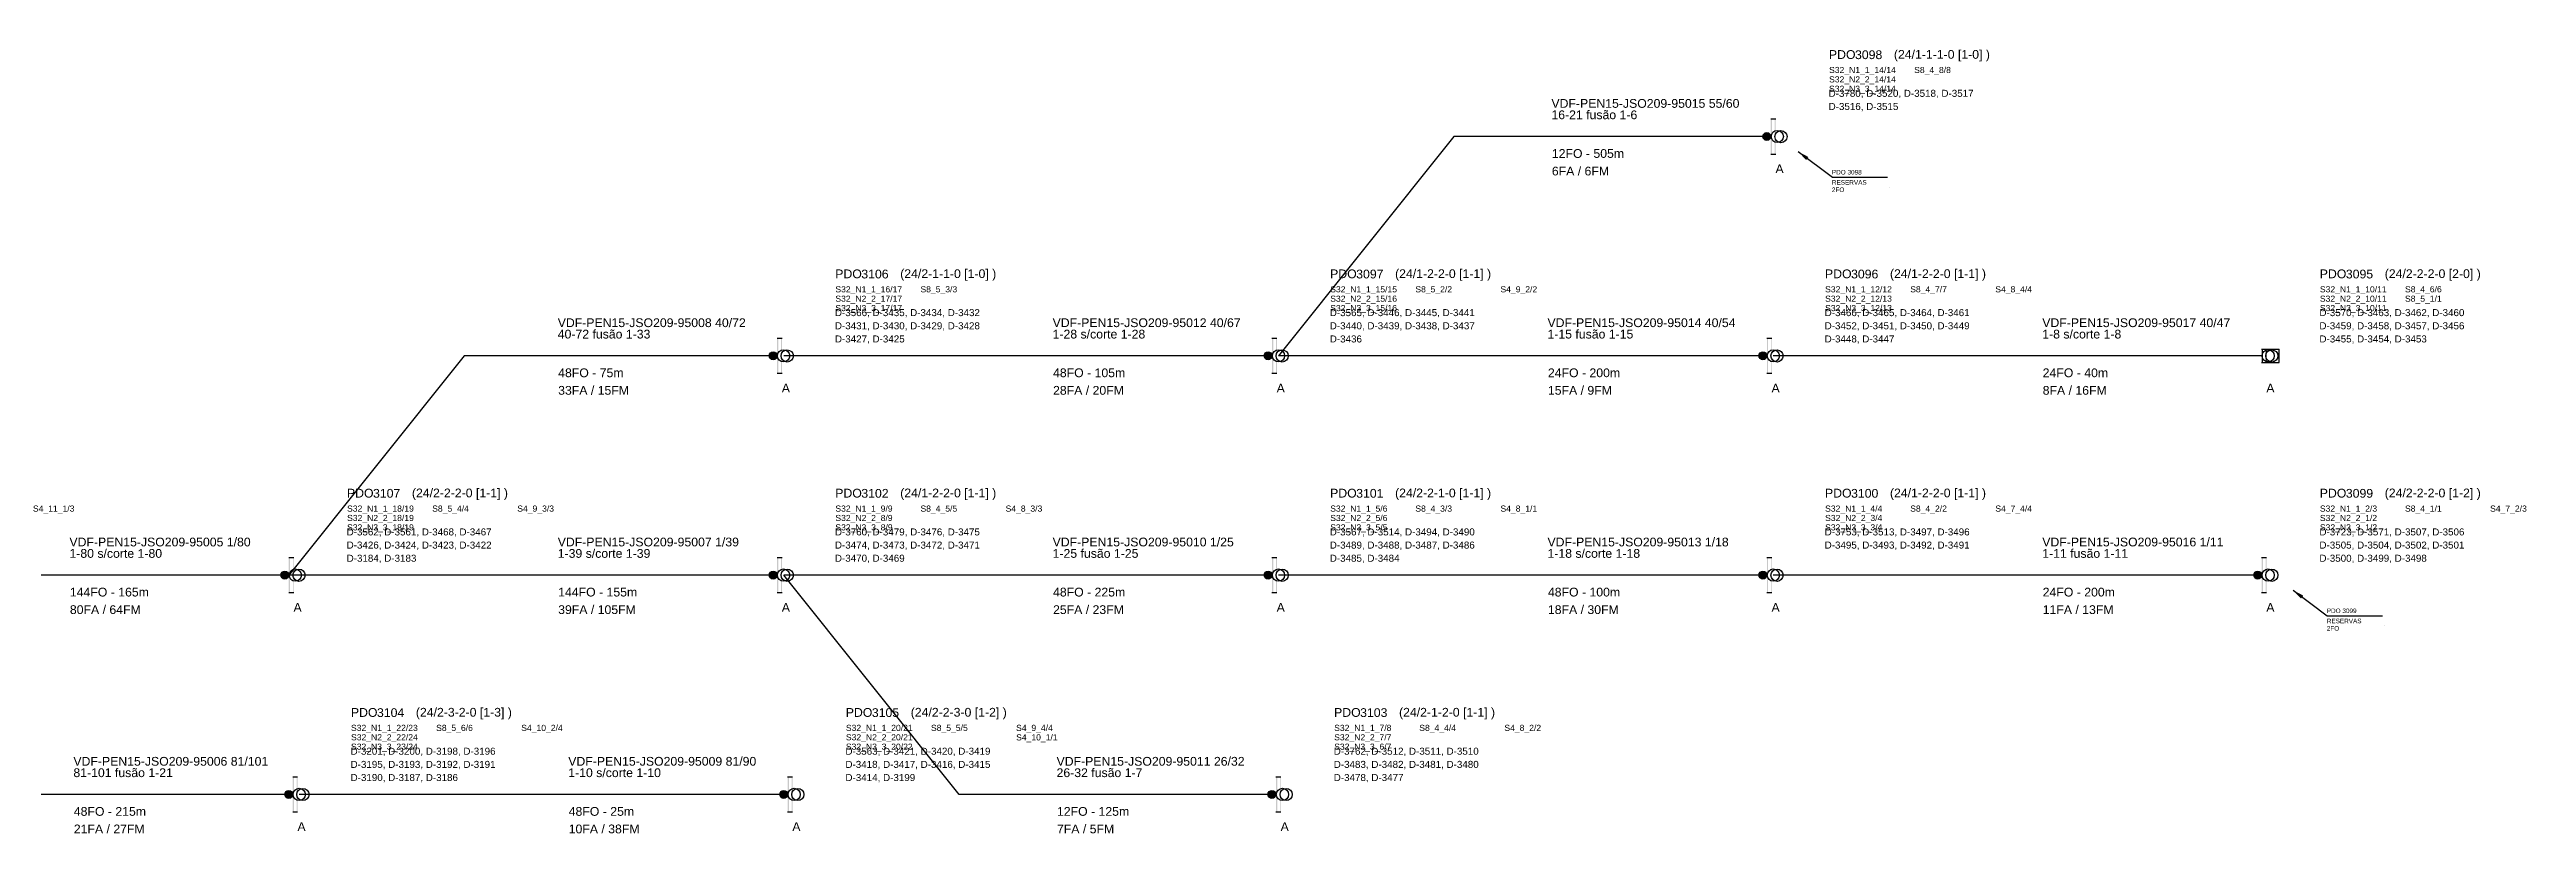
# Model space of a CAD drawing. Header units: millimetres. Extents: x 680 to 1107, y 1482 to 1572.
# Drawn here: x 824.6 to 1106.9, y 1482.2 to 1571.6 of the extents above; entities that cross this region are included whole.
import ezdxf
from ezdxf.enums import TextEntityAlignment as Align

# ---------------------------------------------------------------- set-up
doc = ezdxf.new("R2010")
doc.units = ezdxf.units.MM
doc.layers.get('0').update_dxf_attribs({"lineweight": 5})
for name, color, linetype in [('Rede Secundária RESERVAS', 1, 'Continuous'), ('SINOP_AÉREO', 1, 'AEREO2'), ('SINOP_PDO', 1, 'Continuous')]:
    doc.layers.add(name, color=color, linetype=linetype)
doc.styles.add('ARIAL', font='arial.ttf')
doc.styles.get("Standard").update_dxf_attribs({"font": 'arial.ttf'})
doc.styles.add('VDF', font='arial.ttf', dxfattribs={"height": 0.25})
doc.linetypes.add('AEREO2', pattern='A,1,-1,[6,LinesVod.shx,S=0,R=0,X=0,Y=0],-1,1', length=4)
doc.dimstyles.new('ISO-25', dxfattribs={"dimtxt": 2.5, "dimasz": 2.5, "dimexe": 1.25, "dimexo": 0.625, "dimtad": 1, "dimtxsty": 'Standard', "dimcen": 2.5, "dimadec": 0, "dimazin": 0, "dimtfac": 1, "dimtmove": 0, "dimatfit": 3, "dimfxl": 1, "dimarcsym": 0})

# ---------------------------------------------------------------- blocks, each defined once
blk = doc.blocks.new('*U59')
blk.add_hatch(color=256).paths.add_polyline_path([(0, 0, 1), (-0.91, 0, 1)])
for p, q in [((0, 2), (0.56, 2)), ((0, -2), (0.56, -2))]:
    blk.add_line(p, q)
blk.add_circle((-0.45, 0), 0.453)
for centre in [(0.74, 0), (1.16, -0.02)]:
    blk.add_ellipse(centre, major_axis=(0, -0.695), ratio=0.99861)
for points in [[(0, 2), (0.15, 2), (0, -2), (0.15, -2)], [(0.46, -2), (0.56, -2), (0.46, 2), (0.56, 2)]]:
    blk.add_solid(points)
at = {"insert": (6.63, 9.84), "char_height": 1, "attachment_point": 1, "style": 'VDF'}
blk.add_mtext_dynamic_manual_height_columns('PDO', width=5.1324, gutter_width=12.5, heights=[0], dxfattribs=at)
at = {"style": 'VDF'}
for tag, p, height in [('JFO_PDO', (9.6, 8.82), 1), ('(CAP/N1-N2-N3-N4)', (14.03, 8.86), 1), ('PP_R', (6.59, 7.32), 0.8), ('SPLITTERS_001', (6.64, 7.23), 0.7), ('SPLITTERS_004', (6.64, 6.16), 0.7), ('SPLITTERS_007', (6.64, 5.09), 0.7), ('FLB', (11.42, 7.32), 0.8), ('SPLITTERS_002', (16.34, 7.23), 0.7), ('SPLITTERS_005', (16.34, 6.16), 0.7), ('SPLITTERS_008', (16.33, 5.1), 0.7), ('SPLITTERS_003', (26.04, 7.23), 0.7), ('SPLITTERS_006', (26.04, 6.15), 0.7), ('SPLITTERS_009', (26.03, 5.1), 0.7), ('CABO_001', (-25, 3.27), 1), ('CABO_002', (-25, 1.97), 1), ('CABO_003', (-25, 0.67), 1), ('CABO_004', (-25, -0.63), 1), ('CABO_005', (-25, -1.93), 1), ('CABO_CAP_COP', (-24.95, -2.44), 1), ('FA_FM', (-24.95, -4.44), 1)]:
    blk.add_attdef(tag, p, '', height=height, dxfattribs=at)
at = {"color": 5, "style": 'VDF'}
for tag, p in [('EDIFICIOS_001', (6.59, 4.52)), ('EDIFICIOS_002', (6.59, 3.02)), ('EDIFICIOS_003', (6.59, 1.52)), ('EDIFICIOS_004', (6.59, 0.02)), ('EDIFICIOS_005', (6.59, -1.46)), ('EDIFICIOS_006', (6.59, -2.92))]:
    blk.add_attdef(tag, p, '', height=0.8, dxfattribs=at)
at = {"style": 'VDF'}
blk.add_attdef('MODELO', text='', height=1, dxfattribs=at).set_placement((1, -4.18), align=Align.CENTER)
blk = doc.blocks.new('*U60')
blk.add_hatch(color=256).paths.add_polyline_path([(0, 0, 1), (-0.91, 0, 1)])
for p, q in [((0, 2), (0.56, 2)), ((0, -2), (0.56, -2))]:
    blk.add_line(p, q)
blk.add_circle((-0.45, 0), 0.453)
for centre in [(0.74, 0), (1.16, -0.02)]:
    blk.add_ellipse(centre, major_axis=(0, -0.695), ratio=0.99861)
for points in [[(0, 2), (0.15, 2), (0, -2), (0.15, -2)], [(0.46, -2), (0.56, -2), (0.46, 2), (0.56, 2)]]:
    blk.add_solid(points)
at = {"insert": (6.63, 9.84), "char_height": 1, "attachment_point": 1, "style": 'VDF'}
blk.add_mtext_dynamic_manual_height_columns('PDO', width=5.1324, gutter_width=12.5, heights=[0], dxfattribs=at)
at = {"style": 'VDF'}
for tag, p, height in [('JFO_PDO', (9.6, 8.82), 1), ('(CAP/N1-N2-N3-N4)', (14.03, 8.86), 1), ('PP_R', (6.59, 7.32), 0.8), ('SPLITTERS_001', (6.64, 7.23), 0.7), ('SPLITTERS_004', (6.64, 6.16), 0.7), ('SPLITTERS_007', (6.64, 5.09), 0.7), ('FLB', (11.42, 7.32), 0.8), ('SPLITTERS_002', (16.34, 7.23), 0.7), ('SPLITTERS_005', (16.34, 6.16), 0.7), ('SPLITTERS_008', (16.33, 5.1), 0.7), ('SPLITTERS_003', (26.04, 7.23), 0.7), ('SPLITTERS_006', (26.04, 6.15), 0.7), ('SPLITTERS_009', (26.03, 5.1), 0.7), ('CABO_001', (-25, 3.27), 1), ('CABO_002', (-25, 1.97), 1), ('CABO_003', (-25, 0.67), 1), ('CABO_004', (-25, -0.63), 1), ('CABO_005', (-25, -1.93), 1), ('CABO_CAP_COP', (-24.95, -2.44), 1), ('FA_FM', (-24.95, -4.44), 1)]:
    blk.add_attdef(tag, p, '', height=height, dxfattribs=at)
at = {"color": 5, "style": 'VDF'}
for tag, p in [('EDIFICIOS_001', (6.59, 4.52)), ('EDIFICIOS_002', (6.59, 3.02)), ('EDIFICIOS_003', (6.59, 1.52)), ('EDIFICIOS_004', (6.59, 0.02)), ('EDIFICIOS_005', (6.59, -1.46)), ('EDIFICIOS_006', (6.59, -2.92))]:
    blk.add_attdef(tag, p, '', height=0.8, dxfattribs=at)
at = {"style": 'VDF'}
blk.add_attdef('MODELO', text='', height=1, dxfattribs=at).set_placement((1, -4.18), align=Align.CENTER)
blk = doc.blocks.new('*U62')
blk.add_hatch(color=256).paths.add_polyline_path([(0, 0, 1), (-0.91, 0, 1)])
for p, q in [((0, 2), (0.56, 2)), ((0, -2), (0.56, -2))]:
    blk.add_line(p, q)
blk.add_circle((-0.45, 0), 0.453)
for centre in [(0.74, 0), (1.16, -0.02)]:
    blk.add_ellipse(centre, major_axis=(0, -0.695), ratio=0.99861)
for points in [[(0, 2), (0.15, 2), (0, -2), (0.15, -2)], [(0.46, -2), (0.56, -2), (0.46, 2), (0.56, 2)]]:
    blk.add_solid(points)
at = {"insert": (6.63, 9.84), "char_height": 1, "attachment_point": 1, "style": 'VDF'}
blk.add_mtext_dynamic_manual_height_columns('PDO', width=5.1324, gutter_width=12.5, heights=[0], dxfattribs=at)
at = {"style": 'VDF'}
for tag, p, height in [('JFO_PDO', (9.6, 8.82), 1), ('(CAP/N1-N2-N3-N4)', (14.03, 8.86), 1), ('PP_R', (6.59, 7.32), 0.8), ('SPLITTERS_001', (6.64, 7.23), 0.7), ('SPLITTERS_004', (6.64, 6.16), 0.7), ('SPLITTERS_007', (6.64, 5.09), 0.7), ('FLB', (11.42, 7.32), 0.8), ('SPLITTERS_002', (16.34, 7.23), 0.7), ('SPLITTERS_005', (16.34, 6.16), 0.7), ('SPLITTERS_008', (16.33, 5.1), 0.7), ('SPLITTERS_003', (26.04, 7.23), 0.7), ('SPLITTERS_006', (26.04, 6.15), 0.7), ('SPLITTERS_009', (26.03, 5.1), 0.7), ('CABO_001', (-25, 3.27), 1), ('CABO_002', (-25, 1.97), 1), ('CABO_003', (-25, 0.67), 1), ('CABO_004', (-25, -0.63), 1), ('CABO_005', (-25, -1.93), 1), ('CABO_CAP_COP', (-24.95, -2.44), 1), ('FA_FM', (-24.95, -4.44), 1)]:
    blk.add_attdef(tag, p, '', height=height, dxfattribs=at)
at = {"color": 5, "style": 'VDF'}
for tag, p in [('EDIFICIOS_001', (6.59, 4.52)), ('EDIFICIOS_002', (6.59, 3.02)), ('EDIFICIOS_003', (6.59, 1.52)), ('EDIFICIOS_004', (6.59, 0.02)), ('EDIFICIOS_005', (6.59, -1.46)), ('EDIFICIOS_006', (6.59, -2.92))]:
    blk.add_attdef(tag, p, '', height=0.8, dxfattribs=at)
at = {"style": 'VDF'}
blk.add_attdef('MODELO', text='', height=1, dxfattribs=at).set_placement((1, -4.18), align=Align.CENTER)
blk = doc.blocks.new('*U63')
blk.add_hatch(color=256).paths.add_polyline_path([(0, 0, 1), (-0.91, 0, 1)])
for p, q in [((0, 2), (0.56, 2)), ((0, -2), (0.56, -2))]:
    blk.add_line(p, q)
blk.add_circle((-0.45, 0), 0.453)
for centre in [(0.74, 0), (1.16, -0.02)]:
    blk.add_ellipse(centre, major_axis=(0, -0.695), ratio=0.99861)
for points in [[(0, 2), (0.15, 2), (0, -2), (0.15, -2)], [(0.46, -2), (0.56, -2), (0.46, 2), (0.56, 2)]]:
    blk.add_solid(points)
at = {"insert": (6.63, 9.84), "char_height": 1, "attachment_point": 1, "style": 'VDF'}
blk.add_mtext_dynamic_manual_height_columns('PDO', width=5.1324, gutter_width=12.5, heights=[0], dxfattribs=at)
at = {"style": 'VDF'}
for tag, p, height in [('JFO_PDO', (9.6, 8.82), 1), ('(CAP/N1-N2-N3-N4)', (14.03, 8.86), 1), ('PP_R', (6.59, 7.32), 0.8), ('SPLITTERS_001', (6.64, 7.23), 0.7), ('SPLITTERS_004', (6.64, 6.16), 0.7), ('SPLITTERS_007', (6.64, 5.09), 0.7), ('FLB', (11.42, 7.32), 0.8), ('SPLITTERS_002', (16.34, 7.23), 0.7), ('SPLITTERS_005', (16.34, 6.16), 0.7), ('SPLITTERS_008', (16.33, 5.1), 0.7), ('SPLITTERS_003', (26.04, 7.23), 0.7), ('SPLITTERS_006', (26.04, 6.15), 0.7), ('SPLITTERS_009', (26.03, 5.1), 0.7), ('CABO_001', (-25, 3.27), 1), ('CABO_002', (-25, 1.97), 1), ('CABO_003', (-25, 0.67), 1), ('CABO_004', (-25, -0.63), 1), ('CABO_005', (-25, -1.93), 1), ('CABO_CAP_COP', (-24.95, -2.44), 1), ('FA_FM', (-24.95, -4.44), 1)]:
    blk.add_attdef(tag, p, '', height=height, dxfattribs=at)
at = {"color": 5, "style": 'VDF'}
for tag, p in [('EDIFICIOS_001', (6.59, 4.52)), ('EDIFICIOS_002', (6.59, 3.02)), ('EDIFICIOS_003', (6.59, 1.52)), ('EDIFICIOS_004', (6.59, 0.02)), ('EDIFICIOS_005', (6.59, -1.46)), ('EDIFICIOS_006', (6.59, -2.92))]:
    blk.add_attdef(tag, p, '', height=0.8, dxfattribs=at)
at = {"style": 'VDF'}
blk.add_attdef('MODELO', text='', height=1, dxfattribs=at).set_placement((1, -4.18), align=Align.CENTER)
blk = doc.blocks.new('*U49')
blk.add_hatch(color=256).paths.add_polyline_path([(0, 0, 1), (-0.91, 0, 1)])
for p, q in [((0, 2), (0.56, 2)), ((0, -2), (0.56, -2))]:
    blk.add_line(p, q)
blk.add_circle((-0.45, 0), 0.453)
for centre in [(0.74, 0), (1.16, -0.02)]:
    blk.add_ellipse(centre, major_axis=(0, -0.695), ratio=0.99861)
for points in [[(0, 2), (0.15, 2), (0, -2), (0.15, -2)], [(0.46, -2), (0.56, -2), (0.46, 2), (0.56, 2)]]:
    blk.add_solid(points)
at = {"insert": (6.63, 9.84), "char_height": 1, "attachment_point": 1, "style": 'VDF'}
blk.add_mtext_dynamic_manual_height_columns('PDO', width=5.1324, gutter_width=12.5, heights=[0], dxfattribs=at)
at = {"style": 'VDF'}
for tag, p, height in [('JFO_PDO', (9.6, 8.82), 1), ('(CAP/N1-N2-N3-N4)', (14.03, 8.86), 1), ('PP_R', (6.59, 7.32), 0.8), ('SPLITTERS_001', (6.64, 7.23), 0.7), ('SPLITTERS_004', (6.64, 6.16), 0.7), ('SPLITTERS_007', (6.64, 5.09), 0.7), ('FLB', (11.42, 7.32), 0.8), ('SPLITTERS_002', (16.34, 7.23), 0.7), ('SPLITTERS_005', (16.34, 6.16), 0.7), ('SPLITTERS_008', (16.33, 5.1), 0.7), ('SPLITTERS_003', (26.04, 7.23), 0.7), ('SPLITTERS_006', (26.04, 6.15), 0.7), ('SPLITTERS_009', (26.03, 5.1), 0.7), ('CABO_001', (-25, 3.27), 1), ('CABO_002', (-25, 1.97), 1), ('CABO_003', (-25, 0.67), 1), ('CABO_004', (-25, -0.63), 1), ('CABO_005', (-25, -1.93), 1), ('CABO_CAP_COP', (-24.95, -2.44), 1), ('FA_FM', (-24.95, -4.44), 1)]:
    blk.add_attdef(tag, p, '', height=height, dxfattribs=at)
at = {"color": 5, "style": 'VDF'}
for tag, p in [('EDIFICIOS_001', (6.59, 4.52)), ('EDIFICIOS_002', (6.59, 3.02)), ('EDIFICIOS_003', (6.59, 1.52)), ('EDIFICIOS_004', (6.59, 0.02)), ('EDIFICIOS_005', (6.59, -1.46)), ('EDIFICIOS_006', (6.59, -2.92))]:
    blk.add_attdef(tag, p, '', height=0.8, dxfattribs=at)
at = {"style": 'VDF'}
blk.add_attdef('MODELO', text='', height=1, dxfattribs=at).set_placement((1, -4.18), align=Align.CENTER)
blk = doc.blocks.new('*U50')
blk.add_hatch(color=256).paths.add_polyline_path([(0, 0, 1), (-0.91, 0, 1)])
for p, q in [((0, 2), (0.56, 2)), ((0, -2), (0.56, -2))]:
    blk.add_line(p, q)
blk.add_circle((-0.45, 0), 0.453)
for centre in [(0.74, 0), (1.16, -0.02)]:
    blk.add_ellipse(centre, major_axis=(0, -0.695), ratio=0.99861)
for points in [[(0, 2), (0.15, 2), (0, -2), (0.15, -2)], [(0.46, -2), (0.56, -2), (0.46, 2), (0.56, 2)]]:
    blk.add_solid(points)
at = {"insert": (6.63, 9.84), "char_height": 1, "attachment_point": 1, "style": 'VDF'}
blk.add_mtext_dynamic_manual_height_columns('PDO', width=5.1324, gutter_width=12.5, heights=[0], dxfattribs=at)
at = {"style": 'VDF'}
for tag, p, height in [('JFO_PDO', (9.6, 8.82), 1), ('(CAP/N1-N2-N3-N4)', (14.03, 8.86), 1), ('PP_R', (6.59, 7.32), 0.8), ('SPLITTERS_001', (6.64, 7.23), 0.7), ('SPLITTERS_004', (6.64, 6.16), 0.7), ('SPLITTERS_007', (6.64, 5.09), 0.7), ('FLB', (11.42, 7.32), 0.8), ('SPLITTERS_002', (16.34, 7.23), 0.7), ('SPLITTERS_005', (16.34, 6.16), 0.7), ('SPLITTERS_008', (16.33, 5.1), 0.7), ('SPLITTERS_003', (26.04, 7.23), 0.7), ('SPLITTERS_006', (26.04, 6.15), 0.7), ('SPLITTERS_009', (26.03, 5.1), 0.7), ('CABO_001', (-25, 3.27), 1), ('CABO_002', (-25, 1.97), 1), ('CABO_003', (-25, 0.67), 1), ('CABO_004', (-25, -0.63), 1), ('CABO_005', (-25, -1.93), 1), ('CABO_CAP_COP', (-24.95, -2.44), 1), ('FA_FM', (-24.95, -4.44), 1)]:
    blk.add_attdef(tag, p, '', height=height, dxfattribs=at)
at = {"color": 5, "style": 'VDF'}
for tag, p in [('EDIFICIOS_001', (6.59, 4.52)), ('EDIFICIOS_002', (6.59, 3.02)), ('EDIFICIOS_003', (6.59, 1.52)), ('EDIFICIOS_004', (6.59, 0.02)), ('EDIFICIOS_005', (6.59, -1.46)), ('EDIFICIOS_006', (6.59, -2.92))]:
    blk.add_attdef(tag, p, '', height=0.8, dxfattribs=at)
at = {"style": 'VDF'}
blk.add_attdef('MODELO', text='', height=1, dxfattribs=at).set_placement((1, -4.18), align=Align.CENTER)
blk = doc.blocks.new('*U51')
blk.add_hatch(color=256).paths.add_polyline_path([(0, 0, 1), (-0.91, 0, 1)])
for p, q in [((0, 2), (0.56, 2)), ((0, -2), (0.56, -2))]:
    blk.add_line(p, q)
blk.add_circle((-0.45, 0), 0.453)
for centre in [(0.74, 0), (1.16, -0.02)]:
    blk.add_ellipse(centre, major_axis=(0, -0.695), ratio=0.99861)
for points in [[(0, 2), (0.15, 2), (0, -2), (0.15, -2)], [(0.46, -2), (0.56, -2), (0.46, 2), (0.56, 2)]]:
    blk.add_solid(points)
at = {"insert": (6.63, 9.84), "char_height": 1, "attachment_point": 1, "style": 'VDF'}
blk.add_mtext_dynamic_manual_height_columns('PDO', width=5.1324, gutter_width=12.5, heights=[0], dxfattribs=at)
at = {"style": 'VDF'}
for tag, p, height in [('JFO_PDO', (9.6, 8.82), 1), ('(CAP/N1-N2-N3-N4)', (14.03, 8.86), 1), ('PP_R', (6.59, 7.32), 0.8), ('SPLITTERS_001', (6.64, 7.23), 0.7), ('SPLITTERS_004', (6.64, 6.16), 0.7), ('SPLITTERS_007', (6.64, 5.09), 0.7), ('FLB', (11.42, 7.32), 0.8), ('SPLITTERS_002', (16.34, 7.23), 0.7), ('SPLITTERS_005', (16.34, 6.16), 0.7), ('SPLITTERS_008', (16.33, 5.1), 0.7), ('SPLITTERS_003', (26.04, 7.23), 0.7), ('SPLITTERS_006', (26.04, 6.15), 0.7), ('SPLITTERS_009', (26.03, 5.1), 0.7), ('CABO_001', (-25, 3.27), 1), ('CABO_002', (-25, 1.97), 1), ('CABO_003', (-25, 0.67), 1), ('CABO_004', (-25, -0.63), 1), ('CABO_005', (-25, -1.93), 1), ('CABO_CAP_COP', (-24.95, -2.44), 1), ('FA_FM', (-24.95, -4.44), 1)]:
    blk.add_attdef(tag, p, '', height=height, dxfattribs=at)
at = {"color": 5, "style": 'VDF'}
for tag, p in [('EDIFICIOS_001', (6.59, 4.52)), ('EDIFICIOS_002', (6.59, 3.02)), ('EDIFICIOS_003', (6.59, 1.52)), ('EDIFICIOS_004', (6.59, 0.02)), ('EDIFICIOS_005', (6.59, -1.46)), ('EDIFICIOS_006', (6.59, -2.92))]:
    blk.add_attdef(tag, p, '', height=0.8, dxfattribs=at)
at = {"style": 'VDF'}
blk.add_attdef('MODELO', text='', height=1, dxfattribs=at).set_placement((1, -4.18), align=Align.CENTER)
blk = doc.blocks.new('*U55')
blk.add_hatch(color=256).paths.add_polyline_path([(0, 0, 1), (-0.91, 0, 1)])
for p, q in [((0, 2), (0.56, 2)), ((0, -2), (0.56, -2))]:
    blk.add_line(p, q)
blk.add_circle((-0.45, 0), 0.453)
for centre in [(0.74, 0), (1.16, -0.02)]:
    blk.add_ellipse(centre, major_axis=(0, -0.695), ratio=0.99861)
for points in [[(0, 2), (0.15, 2), (0, -2), (0.15, -2)], [(0.46, -2), (0.56, -2), (0.46, 2), (0.56, 2)]]:
    blk.add_solid(points)
at = {"insert": (6.63, 9.84), "char_height": 1, "attachment_point": 1, "style": 'VDF'}
blk.add_mtext_dynamic_manual_height_columns('PDO', width=5.1324, gutter_width=12.5, heights=[0], dxfattribs=at)
at = {"style": 'VDF'}
for tag, p, height in [('JFO_PDO', (9.6, 8.82), 1), ('(CAP/N1-N2-N3-N4)', (14.03, 8.86), 1), ('PP_R', (6.59, 7.32), 0.8), ('SPLITTERS_001', (6.64, 7.23), 0.7), ('SPLITTERS_004', (6.64, 6.16), 0.7), ('SPLITTERS_007', (6.64, 5.09), 0.7), ('FLB', (11.42, 7.32), 0.8), ('SPLITTERS_002', (16.34, 7.23), 0.7), ('SPLITTERS_005', (16.34, 6.16), 0.7), ('SPLITTERS_008', (16.33, 5.1), 0.7), ('SPLITTERS_003', (26.04, 7.23), 0.7), ('SPLITTERS_006', (26.04, 6.15), 0.7), ('SPLITTERS_009', (26.03, 5.1), 0.7), ('CABO_001', (-25, 3.27), 1), ('CABO_002', (-25, 1.97), 1), ('CABO_003', (-25, 0.67), 1), ('CABO_004', (-25, -0.63), 1), ('CABO_005', (-25, -1.93), 1), ('CABO_CAP_COP', (-24.95, -2.44), 1), ('FA_FM', (-24.95, -4.44), 1)]:
    blk.add_attdef(tag, p, '', height=height, dxfattribs=at)
at = {"color": 5, "style": 'VDF'}
for tag, p in [('EDIFICIOS_001', (6.59, 4.52)), ('EDIFICIOS_002', (6.59, 3.02)), ('EDIFICIOS_003', (6.59, 1.52)), ('EDIFICIOS_004', (6.59, 0.02)), ('EDIFICIOS_005', (6.59, -1.46)), ('EDIFICIOS_006', (6.59, -2.92))]:
    blk.add_attdef(tag, p, '', height=0.8, dxfattribs=at)
at = {"style": 'VDF'}
blk.add_attdef('MODELO', text='', height=1, dxfattribs=at).set_placement((1, -4.18), align=Align.CENTER)
blk = doc.blocks.new('*U56')
blk.add_hatch(color=256).paths.add_polyline_path([(0, 0, 1), (-0.91, 0, 1)])
for p, q in [((0, 2), (0.56, 2)), ((0, -2), (0.56, -2))]:
    blk.add_line(p, q)
blk.add_circle((-0.45, 0), 0.453)
for centre in [(0.74, 0), (1.16, -0.02)]:
    blk.add_ellipse(centre, major_axis=(0, -0.695), ratio=0.99861)
for points in [[(0, 2), (0.15, 2), (0, -2), (0.15, -2)], [(0.46, -2), (0.56, -2), (0.46, 2), (0.56, 2)]]:
    blk.add_solid(points)
at = {"insert": (6.63, 9.84), "char_height": 1, "attachment_point": 1, "style": 'VDF'}
blk.add_mtext_dynamic_manual_height_columns('PDO', width=5.1324, gutter_width=12.5, heights=[0], dxfattribs=at)
at = {"style": 'VDF'}
for tag, p, height in [('JFO_PDO', (9.6, 8.82), 1), ('(CAP/N1-N2-N3-N4)', (14.03, 8.86), 1), ('PP_R', (6.59, 7.32), 0.8), ('SPLITTERS_001', (6.64, 7.23), 0.7), ('SPLITTERS_004', (6.64, 6.16), 0.7), ('SPLITTERS_007', (6.64, 5.09), 0.7), ('FLB', (11.42, 7.32), 0.8), ('SPLITTERS_002', (16.34, 7.23), 0.7), ('SPLITTERS_005', (16.34, 6.16), 0.7), ('SPLITTERS_008', (16.33, 5.1), 0.7), ('SPLITTERS_003', (26.04, 7.23), 0.7), ('SPLITTERS_006', (26.04, 6.15), 0.7), ('SPLITTERS_009', (26.03, 5.1), 0.7), ('CABO_001', (-25, 3.27), 1), ('CABO_002', (-25, 1.97), 1), ('CABO_003', (-25, 0.67), 1), ('CABO_004', (-25, -0.63), 1), ('CABO_005', (-25, -1.93), 1), ('CABO_CAP_COP', (-24.95, -2.44), 1), ('FA_FM', (-24.95, -4.44), 1)]:
    blk.add_attdef(tag, p, '', height=height, dxfattribs=at)
at = {"color": 5, "style": 'VDF'}
for tag, p in [('EDIFICIOS_001', (6.59, 4.52)), ('EDIFICIOS_002', (6.59, 3.02)), ('EDIFICIOS_003', (6.59, 1.52)), ('EDIFICIOS_004', (6.59, 0.02)), ('EDIFICIOS_005', (6.59, -1.46)), ('EDIFICIOS_006', (6.59, -2.92))]:
    blk.add_attdef(tag, p, '', height=0.8, dxfattribs=at)
at = {"style": 'VDF'}
blk.add_attdef('MODELO', text='', height=1, dxfattribs=at).set_placement((1, -4.18), align=Align.CENTER)
blk = doc.blocks.new('*U46')
blk.add_hatch(color=256).paths.add_polyline_path([(0, 0, 1), (-0.91, 0, 1)])
for p, q in [((0, 2), (0.56, 2)), ((0, -2), (0.56, -2))]:
    blk.add_line(p, q)
blk.add_circle((-0.45, 0), 0.453)
for centre in [(0.74, 0), (1.16, -0.02)]:
    blk.add_ellipse(centre, major_axis=(0, -0.695), ratio=0.99861)
for points in [[(0, 2), (0.15, 2), (0, -2), (0.15, -2)], [(0.46, -2), (0.56, -2), (0.46, 2), (0.56, 2)]]:
    blk.add_solid(points)
at = {"insert": (6.63, 9.84), "char_height": 1, "attachment_point": 1, "style": 'VDF'}
blk.add_mtext_dynamic_manual_height_columns('PDO', width=5.1324, gutter_width=12.5, heights=[0], dxfattribs=at)
at = {"style": 'VDF'}
for tag, p, height in [('JFO_PDO', (9.6, 8.82), 1), ('(CAP/N1-N2-N3-N4)', (14.03, 8.86), 1), ('PP_R', (6.59, 7.32), 0.8), ('SPLITTERS_001', (6.64, 7.23), 0.7), ('SPLITTERS_004', (6.64, 6.16), 0.7), ('SPLITTERS_007', (6.64, 5.09), 0.7), ('FLB', (11.42, 7.32), 0.8), ('SPLITTERS_002', (16.34, 7.23), 0.7), ('SPLITTERS_005', (16.34, 6.16), 0.7), ('SPLITTERS_008', (16.33, 5.1), 0.7), ('SPLITTERS_003', (26.04, 7.23), 0.7), ('SPLITTERS_006', (26.04, 6.15), 0.7), ('SPLITTERS_009', (26.03, 5.1), 0.7), ('CABO_001', (-25, 3.27), 1), ('CABO_002', (-25, 1.97), 1), ('CABO_003', (-25, 0.67), 1), ('CABO_004', (-25, -0.63), 1), ('CABO_005', (-25, -1.93), 1), ('CABO_CAP_COP', (-24.95, -2.44), 1), ('FA_FM', (-24.95, -4.44), 1)]:
    blk.add_attdef(tag, p, '', height=height, dxfattribs=at)
at = {"color": 5, "style": 'VDF'}
for tag, p in [('EDIFICIOS_001', (6.59, 4.52)), ('EDIFICIOS_002', (6.59, 3.02)), ('EDIFICIOS_003', (6.59, 1.52)), ('EDIFICIOS_004', (6.59, 0.02)), ('EDIFICIOS_005', (6.59, -1.46)), ('EDIFICIOS_006', (6.59, -2.92))]:
    blk.add_attdef(tag, p, '', height=0.8, dxfattribs=at)
at = {"style": 'VDF'}
blk.add_attdef('MODELO', text='', height=1, dxfattribs=at).set_placement((1, -4.18), align=Align.CENTER)
blk = doc.blocks.new('*U47')
blk.add_hatch(color=256).paths.add_polyline_path([(0, 0, 1), (-0.91, 0, 1)])
for p, q in [((0, 2), (0.56, 2)), ((0, -2), (0.56, -2))]:
    blk.add_line(p, q)
blk.add_circle((-0.45, 0), 0.453)
for centre in [(0.74, 0), (1.16, -0.02)]:
    blk.add_ellipse(centre, major_axis=(0, -0.695), ratio=0.99861)
for points in [[(0, 2), (0.15, 2), (0, -2), (0.15, -2)], [(0.46, -2), (0.56, -2), (0.46, 2), (0.56, 2)]]:
    blk.add_solid(points)
at = {"insert": (6.63, 9.84), "char_height": 1, "attachment_point": 1, "style": 'VDF'}
blk.add_mtext_dynamic_manual_height_columns('PDO', width=5.1324, gutter_width=12.5, heights=[0], dxfattribs=at)
at = {"style": 'VDF'}
for tag, p, height in [('JFO_PDO', (9.6, 8.82), 1), ('(CAP/N1-N2-N3-N4)', (14.03, 8.86), 1), ('PP_R', (6.59, 7.32), 0.8), ('SPLITTERS_001', (6.64, 7.23), 0.7), ('SPLITTERS_004', (6.64, 6.16), 0.7), ('SPLITTERS_007', (6.64, 5.09), 0.7), ('FLB', (11.42, 7.32), 0.8), ('SPLITTERS_002', (16.34, 7.23), 0.7), ('SPLITTERS_005', (16.34, 6.16), 0.7), ('SPLITTERS_008', (16.33, 5.1), 0.7), ('SPLITTERS_003', (26.04, 7.23), 0.7), ('SPLITTERS_006', (26.04, 6.15), 0.7), ('SPLITTERS_009', (26.03, 5.1), 0.7), ('CABO_001', (-25, 3.27), 1), ('CABO_002', (-25, 1.97), 1), ('CABO_003', (-25, 0.67), 1), ('CABO_004', (-25, -0.63), 1), ('CABO_005', (-25, -1.93), 1), ('CABO_CAP_COP', (-24.95, -2.44), 1), ('FA_FM', (-24.95, -4.44), 1)]:
    blk.add_attdef(tag, p, '', height=height, dxfattribs=at)
at = {"color": 5, "style": 'VDF'}
for tag, p in [('EDIFICIOS_001', (6.59, 4.52)), ('EDIFICIOS_002', (6.59, 3.02)), ('EDIFICIOS_003', (6.59, 1.52)), ('EDIFICIOS_004', (6.59, 0.02)), ('EDIFICIOS_005', (6.59, -1.46)), ('EDIFICIOS_006', (6.59, -2.92))]:
    blk.add_attdef(tag, p, '', height=0.8, dxfattribs=at)
at = {"style": 'VDF'}
blk.add_attdef('MODELO', text='', height=1, dxfattribs=at).set_placement((1, -4.18), align=Align.CENTER)
blk = doc.blocks.new('*U48')
blk.add_hatch(color=256).paths.add_polyline_path([(0, 0, 1), (-0.91, 0, 1)])
for p, q in [((0, 2), (0.56, 2)), ((0, -2), (0.56, -2))]:
    blk.add_line(p, q)
blk.add_circle((-0.45, 0), 0.453)
for centre in [(0.74, 0), (1.16, -0.02)]:
    blk.add_ellipse(centre, major_axis=(0, -0.695), ratio=0.99861)
for points in [[(0, 2), (0.15, 2), (0, -2), (0.15, -2)], [(0.46, -2), (0.56, -2), (0.46, 2), (0.56, 2)]]:
    blk.add_solid(points)
at = {"insert": (6.63, 9.84), "char_height": 1, "attachment_point": 1, "style": 'VDF'}
blk.add_mtext_dynamic_manual_height_columns('PDO', width=5.1324, gutter_width=12.5, heights=[0], dxfattribs=at)
at = {"style": 'VDF'}
for tag, p, height in [('JFO_PDO', (9.6, 8.82), 1), ('(CAP/N1-N2-N3-N4)', (14.03, 8.86), 1), ('PP_R', (6.59, 7.32), 0.8), ('SPLITTERS_001', (6.64, 7.23), 0.7), ('SPLITTERS_004', (6.64, 6.16), 0.7), ('SPLITTERS_007', (6.64, 5.09), 0.7), ('FLB', (11.42, 7.32), 0.8), ('SPLITTERS_002', (16.34, 7.23), 0.7), ('SPLITTERS_005', (16.34, 6.16), 0.7), ('SPLITTERS_008', (16.33, 5.1), 0.7), ('SPLITTERS_003', (26.04, 7.23), 0.7), ('SPLITTERS_006', (26.04, 6.15), 0.7), ('SPLITTERS_009', (26.03, 5.1), 0.7), ('CABO_001', (-25, 3.27), 1), ('CABO_002', (-25, 1.97), 1), ('CABO_003', (-25, 0.67), 1), ('CABO_004', (-25, -0.63), 1), ('CABO_005', (-25, -1.93), 1), ('CABO_CAP_COP', (-24.95, -2.44), 1), ('FA_FM', (-24.95, -4.44), 1)]:
    blk.add_attdef(tag, p, '', height=height, dxfattribs=at)
at = {"color": 5, "style": 'VDF'}
for tag, p in [('EDIFICIOS_001', (6.59, 4.52)), ('EDIFICIOS_002', (6.59, 3.02)), ('EDIFICIOS_003', (6.59, 1.52)), ('EDIFICIOS_004', (6.59, 0.02)), ('EDIFICIOS_005', (6.59, -1.46)), ('EDIFICIOS_006', (6.59, -2.92))]:
    blk.add_attdef(tag, p, '', height=0.8, dxfattribs=at)
at = {"style": 'VDF'}
blk.add_attdef('MODELO', text='', height=1, dxfattribs=at).set_placement((1, -4.18), align=Align.CENTER)
blk = doc.blocks.new('*U53')
blk.add_hatch(color=256).paths.add_polyline_path([(0, 0, 1), (-0.91, 0, 1)])
for p, q in [((0, 2), (0.56, 2)), ((0, -2), (0.56, -2))]:
    blk.add_line(p, q)
blk.add_circle((-0.45, 0), 0.453)
for centre in [(0.74, 0), (1.16, -0.02)]:
    blk.add_ellipse(centre, major_axis=(0, -0.695), ratio=0.99861)
for points in [[(0, 2), (0.15, 2), (0, -2), (0.15, -2)], [(0.46, -2), (0.56, -2), (0.46, 2), (0.56, 2)]]:
    blk.add_solid(points)
at = {"insert": (6.63, 9.84), "char_height": 1, "attachment_point": 1, "style": 'VDF'}
blk.add_mtext_dynamic_manual_height_columns('PDO', width=5.1324, gutter_width=12.5, heights=[0], dxfattribs=at)
at = {"style": 'VDF'}
for tag, p, height in [('JFO_PDO', (9.6, 8.82), 1), ('(CAP/N1-N2-N3-N4)', (14.03, 8.86), 1), ('PP_R', (6.59, 7.32), 0.8), ('SPLITTERS_001', (6.64, 7.23), 0.7), ('SPLITTERS_004', (6.64, 6.16), 0.7), ('SPLITTERS_007', (6.64, 5.09), 0.7), ('FLB', (11.42, 7.32), 0.8), ('SPLITTERS_002', (16.34, 7.23), 0.7), ('SPLITTERS_005', (16.34, 6.16), 0.7), ('SPLITTERS_008', (16.33, 5.1), 0.7), ('SPLITTERS_003', (26.04, 7.23), 0.7), ('SPLITTERS_006', (26.04, 6.15), 0.7), ('SPLITTERS_009', (26.03, 5.1), 0.7), ('CABO_001', (-25, 3.27), 1), ('CABO_002', (-25, 1.97), 1), ('CABO_003', (-25, 0.67), 1), ('CABO_004', (-25, -0.63), 1), ('CABO_005', (-25, -1.93), 1), ('CABO_CAP_COP', (-24.95, -2.44), 1), ('FA_FM', (-24.95, -4.44), 1)]:
    blk.add_attdef(tag, p, '', height=height, dxfattribs=at)
at = {"color": 5, "style": 'VDF'}
for tag, p in [('EDIFICIOS_001', (6.59, 4.52)), ('EDIFICIOS_002', (6.59, 3.02)), ('EDIFICIOS_003', (6.59, 1.52)), ('EDIFICIOS_004', (6.59, 0.02)), ('EDIFICIOS_005', (6.59, -1.46)), ('EDIFICIOS_006', (6.59, -2.92))]:
    blk.add_attdef(tag, p, '', height=0.8, dxfattribs=at)
at = {"style": 'VDF'}
blk.add_attdef('MODELO', text='', height=1, dxfattribs=at).set_placement((1, -4.18), align=Align.CENTER)
blk = doc.blocks.new('*U54')
for p, q in [((0, 0.74), (2, 0.74)), ((2, -0.75), (2, 0.74)), ((0, -0.75), (2, -0.75))]:
    blk.add_line(p, q)
for centre in [(0.74, 0), (1.16, -0.02)]:
    blk.add_ellipse(centre, major_axis=(0, -0.695), ratio=0.99861)
for points in [[(0, 0.74), (0.15, 0.74), (0, -0.75), (0.15, -0.75)], [(0.46, -0.75), (0.56, -0.75), (0.46, 0.74), (0.56, 0.74)]]:
    blk.add_solid(points)
at = {"insert": (6.63, 9.84), "char_height": 1, "attachment_point": 1, "style": 'VDF'}
blk.add_mtext_dynamic_manual_height_columns('PDO', width=5.1324, gutter_width=12.5, heights=[0], dxfattribs=at)
at = {"style": 'VDF'}
for tag, p, height in [('JFO_PDO', (9.6, 8.82), 1), ('(CAP/N1-N2-N3-N4)', (14.03, 8.86), 1), ('PP_R', (6.59, 7.32), 0.8), ('SPLITTERS_001', (6.64, 7.23), 0.7), ('SPLITTERS_004', (6.64, 6.16), 0.7), ('SPLITTERS_007', (6.64, 5.09), 0.7), ('FLB', (11.42, 7.32), 0.8), ('SPLITTERS_002', (16.34, 7.23), 0.7), ('SPLITTERS_005', (16.34, 6.16), 0.7), ('SPLITTERS_008', (16.33, 5.1), 0.7), ('SPLITTERS_003', (26.04, 7.23), 0.7), ('SPLITTERS_006', (26.04, 6.15), 0.7), ('SPLITTERS_009', (26.03, 5.1), 0.7), ('CABO_001', (-25, 3.27), 1), ('CABO_002', (-25, 1.97), 1), ('CABO_003', (-25, 0.67), 1), ('CABO_004', (-25, -0.63), 1), ('CABO_005', (-25, -1.93), 1), ('CABO_CAP_COP', (-24.95, -2.44), 1), ('FA_FM', (-24.95, -4.44), 1)]:
    blk.add_attdef(tag, p, '', height=height, dxfattribs=at)
at = {"color": 5, "style": 'VDF'}
for tag, p in [('EDIFICIOS_001', (6.59, 4.52)), ('EDIFICIOS_002', (6.59, 3.02)), ('EDIFICIOS_003', (6.59, 1.52)), ('EDIFICIOS_004', (6.59, 0.02)), ('EDIFICIOS_005', (6.59, -1.46)), ('EDIFICIOS_006', (6.59, -2.92))]:
    blk.add_attdef(tag, p, '', height=0.8, dxfattribs=at)
at = {"style": 'VDF'}
blk.add_attdef('MODELO', text='', height=1, dxfattribs=at).set_placement((1, -4.18), align=Align.CENTER)
blk = doc.blocks.new('*U52')
at = {"layer": 'Rede Secundária RESERVAS'}
blk.add_line((15.93, -6.24), (15.93, -6.24), dxfattribs=at)
blk.add_lwpolyline([(5.99, -4.49), (15.64, -4.49)], dxfattribs=at)
at = {"layer": 'Rede Secundária RESERVAS', "style": 'ARIAL'}
blk.add_text('RESERVAS', height=0.8, dxfattribs=at).set_placement((5.91, -4.98), align=Align.TOP_LEFT)
for tag, p in [('FIBRA', (5.91, -4)), ('RS1', (5.91, -7.07)), ('RS2', (5.91, -8.36)), ('E1', (16.37, -7.07)), ('E2', (16.37, -8.36)), ('RS3', (5.91, -9.65)), ('RS4', (5.91, -10.94)), ('RS5', (5.91, -12.24)), ('RS6', (5.91, -13.53)), ('E3', (16.37, -9.65)), ('E4', (16.37, -10.94)), ('E5', (16.37, -12.24)), ('E6', (16.37, -13.53))]:
    blk.add_attdef(tag, p, '', height=0.8, dxfattribs=at)
at = {"layer": 'Rede Secundária RESERVAS'}
blk.add_leader([(0, 0), (5.99, -4.49)], dimstyle='ISO-25', override={"dimasz": 2, "dimzin": 0}, dxfattribs=at)
blk = doc.blocks.new('*U45')
at = {"layer": 'Rede Secundária RESERVAS'}
blk.add_line((15.93, -6.24), (15.93, -6.24), dxfattribs=at)
blk.add_lwpolyline([(5.99, -4.49), (15.64, -4.49)], dxfattribs=at)
at = {"layer": 'Rede Secundária RESERVAS', "style": 'ARIAL'}
blk.add_text('RESERVAS', height=0.8, dxfattribs=at).set_placement((5.91, -4.98), align=Align.TOP_LEFT)
for tag, p in [('FIBRA', (5.91, -4)), ('RS1', (5.91, -7.07)), ('RS2', (5.91, -8.36)), ('E1', (16.37, -7.07)), ('E2', (16.37, -8.36)), ('RS3', (5.91, -9.65)), ('RS4', (5.91, -10.94)), ('RS5', (5.91, -12.24)), ('RS6', (5.91, -13.53)), ('E3', (16.37, -9.65)), ('E4', (16.37, -10.94)), ('E5', (16.37, -12.24)), ('E6', (16.37, -13.53))]:
    blk.add_attdef(tag, p, '', height=0.8, dxfattribs=at)
at = {"layer": 'Rede Secundária RESERVAS'}
blk.add_leader([(0, 0), (5.99, -4.49)], dimstyle='ISO-25', override={"dimasz": 2, "dimzin": 0}, dxfattribs=at)

msp = doc.modelspace()

# ---------------------------------------------------------------- linework, layer by layer
at = {"layer": 'SINOP_AÉREO', "linetype": 'AEREO2'}
for points in [[(1020.33, 1561.69), (984.67, 1561.69), (964.67, 1536.69)], [(907.53, 1536.69), (871.88, 1536.69), (851.88, 1511.69)], [(963.93, 1536.69), (908.28, 1536.69)], [(1020.33, 1536.69), (964.67, 1536.69)], [(1076.72, 1536.69), (1021.07, 1536.69)], [(851.88, 1486.69), (816.23, 1486.69), (796.23, 1511.69)], [(851.88, 1511.69), (796.23, 1511.69)], [(907.53, 1511.69), (851.88, 1511.69)], [(963.93, 1511.69), (908.28, 1511.69)], [(963.93, 1486.69), (928.28, 1486.69), (908.28, 1511.69)], [(1020.33, 1511.69), (964.67, 1511.69)], [(1076.72, 1511.69), (1021.07, 1511.69)], [(908.73, 1486.69), (853.08, 1486.69)]]:
    msp.add_lwpolyline(points, dxfattribs=at)

# ---------------------------------------------------------------- block references
at = {"layer": 'Rede Secundária RESERVAS', "ltscale": 3, "xscale": 0.650962422855753, "yscale": 0.650962422855753, "zscale": 0.650962422855753}
for name, p, values in [('*U45', (1023.9, 1559.96), {'FIBRA': 'PDO 3098', 'RS1': '2FO'}), ('*U52', (1080.3, 1509.96), {'FIBRA': 'PDO 3099', 'RS1': '2FO'})]:
    msp.add_blockref(name, p, dxfattribs=at).add_auto_attribs(values)
at = {"layer": 'SINOP_PDO'}
for name, p, values in [('*U48', (1020.78, 1561.69), {'JFO_PDO': '3098', 'MODELO': 'A', 'CABO_001': 'VDF-PEN15-JSO209-95015 55/60', 'CABO_002': '16-21 fusão 1-6', 'FA_FM': '6FA / 6FM', 'CABO_CAP_COP': '12FO - 505m', '(CAP/N1-N2-N3-N4)': '(24/1-1-1-0 [1-0] )', 'SPLITTERS_001': 'S32_N1_1_14/14', 'SPLITTERS_002': 'S8_4_8/8', 'SPLITTERS_004': 'S32_N2_2_14/14', 'SPLITTERS_007': 'S32_N3_3_14/14', 'EDIFICIOS_001': 'D-3780, D-3520, D-3518, D-3517', 'EDIFICIOS_002': 'D-3516, D-3515'}), ('*U46', (907.53, 1536.69), {'JFO_PDO': '3106', 'MODELO': 'A', 'CABO_001': 'VDF-PEN15-JSO209-95008 40/72', 'CABO_002': '40-72 fusão 1-33', 'FA_FM': '33FA / 15FM', 'CABO_CAP_COP': '48FO - 75m', '(CAP/N1-N2-N3-N4)': '(24/2-1-1-0 [1-0] )', 'SPLITTERS_001': 'S32_N1_1_16/17', 'SPLITTERS_002': 'S8_5_3/3', 'SPLITTERS_004': 'S32_N2_2_17/17', 'SPLITTERS_007': 'S32_N3_3_17/17', 'EDIFICIOS_001': 'D-3566, D-3435, D-3434, D-3432', 'EDIFICIOS_002': 'D-3431, D-3430, D-3429, D-3428', 'EDIFICIOS_003': 'D-3427, D-3425'}), ('*U47', (963.93, 1536.69), {'JFO_PDO': '3097', 'MODELO': 'A', 'CABO_001': 'VDF-PEN15-JSO209-95012 40/67', 'CABO_002': '1-28 s/corte 1-28', 'FA_FM': '28FA / 20FM', 'CABO_CAP_COP': '48FO - 105m', '(CAP/N1-N2-N3-N4)': '(24/1-2-2-0 [1-1] )', 'SPLITTERS_001': 'S32_N1_1_15/15', 'SPLITTERS_002': 'S8_5_2/2', 'SPLITTERS_003': 'S4_9_2/2', 'SPLITTERS_004': 'S32_N2_2_15/16', 'SPLITTERS_007': 'S32_N3_3_15/16', 'EDIFICIOS_001': 'D-3565, D-3446, D-3445, D-3441', 'EDIFICIOS_002': 'D-3440, D-3439, D-3438, D-3437', 'EDIFICIOS_003': 'D-3436'}), ('*U53', (1020.33, 1536.69), {'JFO_PDO': '3096', 'MODELO': 'A', 'CABO_001': 'VDF-PEN15-JSO209-95014 40/54', 'CABO_002': '1-15 fusão 1-15', 'FA_FM': '15FA / 9FM', 'CABO_CAP_COP': '24FO - 200m', '(CAP/N1-N2-N3-N4)': '(24/1-2-2-0 [1-1] )', 'SPLITTERS_001': 'S32_N1_1_12/12', 'SPLITTERS_002': 'S8_4_7/7', 'SPLITTERS_003': 'S4_8_4/4', 'SPLITTERS_004': 'S32_N2_2_12/13', 'SPLITTERS_007': 'S32_N3_3_12/13', 'EDIFICIOS_001': 'D-3466, D-3465, D-3464, D-3461', 'EDIFICIOS_002': 'D-3452, D-3451, D-3450, D-3449', 'EDIFICIOS_003': 'D-3448, D-3447'}), ('*U54', (1076.72, 1536.69), {'JFO_PDO': '3095', 'MODELO': 'A', 'CABO_001': 'VDF-PEN15-JSO209-95017 40/47', 'CABO_002': '1-8 s/corte 1-8', 'FA_FM': '8FA / 16FM', 'CABO_CAP_COP': '24FO - 40m', '(CAP/N1-N2-N3-N4)': '(24/2-2-2-0 [2-0] )', 'SPLITTERS_001': 'S32_N1_1_10/11', 'SPLITTERS_002': 'S8_4_6/6', 'SPLITTERS_004': 'S32_N2_2_10/11', 'SPLITTERS_005': 'S8_5_1/1', 'SPLITTERS_007': 'S32_N3_3_10/11', 'EDIFICIOS_001': 'D-3570, D-3463, D-3462, D-3460', 'EDIFICIOS_002': 'D-3459, D-3458, D-3457, D-3456', 'EDIFICIOS_003': 'D-3455, D-3454, D-3453'}), ('*U59', (796.68, 1511.69), {'JFO_PDO': '3108', 'MODELO': 'A', 'CABO_001': 'VDF-PEN15-JSO209-95003 1/112', 'CABO_002': '1-112 s/corte 1-112', 'FA_FM': '112FA / 32FM', 'CABO_CAP_COP': '144FO - 285m', '(CAP/N1-N2-N3-N4)': '(24/2-2-3-0 [1-3] )', 'SPLITTERS_001': 'S32_N1_1_24/25', 'SPLITTERS_002': 'S8_5_7/7', 'SPLITTERS_003': 'S4_11_1/3', 'SPLITTERS_004': 'S32_N2_2_25/26', 'SPLITTERS_007': 'S32_N3_3_25/27', 'EDIFICIOS_001': 'D-3560, D-3559, D-3203, D-3194', 'EDIFICIOS_002': 'D-3189, D-3188, D-3185, D-3182', 'EDIFICIOS_003': 'D-3181, D-3180'}), ('*U56', (851.88, 1511.69), {'JFO_PDO': '3107', 'MODELO': 'A', 'CABO_001': 'VDF-PEN15-JSO209-95005 1/80', 'CABO_002': '1-80 s/corte 1-80', 'FA_FM': '80FA / 64FM', 'CABO_CAP_COP': '144FO - 165m', '(CAP/N1-N2-N3-N4)': '(24/2-2-2-0 [1-1] )', 'SPLITTERS_001': 'S32_N1_1_18/19', 'SPLITTERS_002': 'S8_5_4/4', 'SPLITTERS_003': 'S4_9_3/3', 'SPLITTERS_004': 'S32_N2_2_18/19', 'SPLITTERS_007': 'S32_N3_3_18/19', 'EDIFICIOS_001': 'D-3562, D-3561, D-3468, D-3467', 'EDIFICIOS_002': 'D-3426, D-3424, D-3423, D-3422', 'EDIFICIOS_003': 'D-3184, D-3183'}), ('*U63', (907.53, 1511.69), {'JFO_PDO': '3102', 'MODELO': 'A', 'CABO_001': 'VDF-PEN15-JSO209-95007 1/39', 'CABO_002': '1-39 s/corte 1-39', 'FA_FM': '39FA / 105FM', 'CABO_CAP_COP': '144FO - 155m', '(CAP/N1-N2-N3-N4)': '(24/1-2-2-0 [1-1] )', 'SPLITTERS_001': 'S32_N1_1_9/9', 'SPLITTERS_002': 'S8_4_5/5', 'SPLITTERS_003': 'S4_8_3/3', 'SPLITTERS_004': 'S32_N2_2_8/9', 'SPLITTERS_007': 'S32_N3_3_8/9', 'EDIFICIOS_001': 'D-3760, D-3479, D-3476, D-3475', 'EDIFICIOS_002': 'D-3474, D-3473, D-3472, D-3471', 'EDIFICIOS_003': 'D-3470, D-3469'}), ('*U49', (963.93, 1511.69), {'JFO_PDO': '3101', 'MODELO': 'A', 'CABO_001': 'VDF-PEN15-JSO209-95010 1/25', 'CABO_002': '1-25 fusão 1-25', 'FA_FM': '25FA / 23FM', 'CABO_CAP_COP': '48FO - 225m', '(CAP/N1-N2-N3-N4)': '(24/2-2-1-0 [1-1] )', 'SPLITTERS_001': 'S32_N1_1_5/6', 'SPLITTERS_002': 'S8_4_3/3', 'SPLITTERS_003': 'S4_8_1/1', 'SPLITTERS_004': 'S32_N2_2_5/6', 'SPLITTERS_007': 'S32_N3_3_5/5', 'EDIFICIOS_001': 'D-3567, D-3514, D-3494, D-3490', 'EDIFICIOS_002': 'D-3489, D-3488, D-3487, D-3486', 'EDIFICIOS_003': 'D-3485, D-3484'}), ('*U51', (1020.33, 1511.69), {'JFO_PDO': '3100', 'MODELO': 'A', 'CABO_001': 'VDF-PEN15-JSO209-95013 1/18', 'CABO_002': '1-18 s/corte 1-18', 'FA_FM': '18FA / 30FM', 'CABO_CAP_COP': '48FO - 100m', '(CAP/N1-N2-N3-N4)': '(24/1-2-2-0 [1-1] )', 'SPLITTERS_001': 'S32_N1_1_4/4', 'SPLITTERS_002': 'S8_4_2/2', 'SPLITTERS_003': 'S4_7_4/4', 'SPLITTERS_004': 'S32_N2_2_3/4', 'SPLITTERS_007': 'S32_N3_3_3/4', 'EDIFICIOS_001': 'D-3753, D-3513, D-3497, D-3496', 'EDIFICIOS_002': 'D-3495, D-3493, D-3492, D-3491'}), ('*U55', (1076.72, 1511.69), {'JFO_PDO': '3099', 'MODELO': 'A', 'CABO_001': 'VDF-PEN15-JSO209-95016 1/11', 'CABO_002': '1-11 fusão 1-11', 'FA_FM': '11FA / 13FM', 'CABO_CAP_COP': '24FO - 200m', '(CAP/N1-N2-N3-N4)': '(24/2-2-2-0 [1-2] )', 'SPLITTERS_001': 'S32_N1_1_2/3', 'SPLITTERS_002': 'S8_4_1/1', 'SPLITTERS_003': 'S4_7_2/3', 'SPLITTERS_004': 'S32_N2_2_1/2', 'SPLITTERS_007': 'S32_N3_3_1/2', 'EDIFICIOS_001': 'D-3723, D-3571, D-3507, D-3506', 'EDIFICIOS_002': 'D-3505, D-3504, D-3502, D-3501', 'EDIFICIOS_003': 'D-3500, D-3499, D-3498'}), ('*U60', (852.33, 1486.69), {'JFO_PDO': '3104', 'MODELO': 'A', 'CABO_001': 'VDF-PEN15-JSO209-95006 81/101', 'CABO_002': '81-101 fusão 1-21', 'FA_FM': '21FA / 27FM', 'CABO_CAP_COP': '48FO - 215m', '(CAP/N1-N2-N3-N4)': '(24/2-3-2-0 [1-3] )', 'SPLITTERS_001': 'S32_N1_1_22/23', 'SPLITTERS_002': 'S8_5_6/6', 'SPLITTERS_003': 'S4_10_2/4', 'SPLITTERS_004': 'S32_N2_2_22/24', 'SPLITTERS_007': 'S32_N3_3_23/24', 'EDIFICIOS_001': 'D-3201, D-3200, D-3198, D-3196', 'EDIFICIOS_002': 'D-3195, D-3193, D-3192, D-3191', 'EDIFICIOS_003': 'D-3190, D-3187, D-3186'}), ('*U62', (908.73, 1486.69), {'JFO_PDO': '3105', 'MODELO': 'A', 'CABO_001': 'VDF-PEN15-JSO209-95009 81/90', 'CABO_002': '1-10 s/corte 1-10', 'FA_FM': '10FA / 38FM', 'CABO_CAP_COP': '48FO - 25m', '(CAP/N1-N2-N3-N4)': '(24/2-2-3-0 [1-2] )', 'SPLITTERS_001': 'S32_N1_1_20/21', 'SPLITTERS_002': 'S8_5_5/5', 'SPLITTERS_003': 'S4_9_4/4', 'SPLITTERS_004': 'S32_N2_2_20/21', 'SPLITTERS_006': 'S4_10_1/1', 'SPLITTERS_007': 'S32_N3_3_20/22', 'EDIFICIOS_001': 'D-3563, D-3421, D-3420, D-3419', 'EDIFICIOS_002': 'D-3418, D-3417, D-3416, D-3415', 'EDIFICIOS_003': 'D-3414, D-3199'}), ('*U50', (964.38, 1486.69), {'JFO_PDO': '3103', 'MODELO': 'A', 'CABO_001': 'VDF-PEN15-JSO209-95011 26/32', 'CABO_002': '26-32 fusão 1-7', 'FA_FM': '7FA / 5FM', 'CABO_CAP_COP': '12FO - 125m', '(CAP/N1-N2-N3-N4)': '(24/2-1-2-0 [1-1] )', 'SPLITTERS_001': 'S32_N1_1_7/8', 'SPLITTERS_002': 'S8_4_4/4', 'SPLITTERS_003': 'S4_8_2/2', 'SPLITTERS_004': 'S32_N2_2_7/7', 'SPLITTERS_007': 'S32_N3_3_6/7', 'EDIFICIOS_001': 'D-3762, D-3512, D-3511, D-3510', 'EDIFICIOS_002': 'D-3483, D-3482, D-3481, D-3480', 'EDIFICIOS_003': 'D-3478, D-3477'})]:
    msp.add_blockref(name, p, dxfattribs=at).add_auto_attribs(values)

doc.saveas('drawing.dxf')
